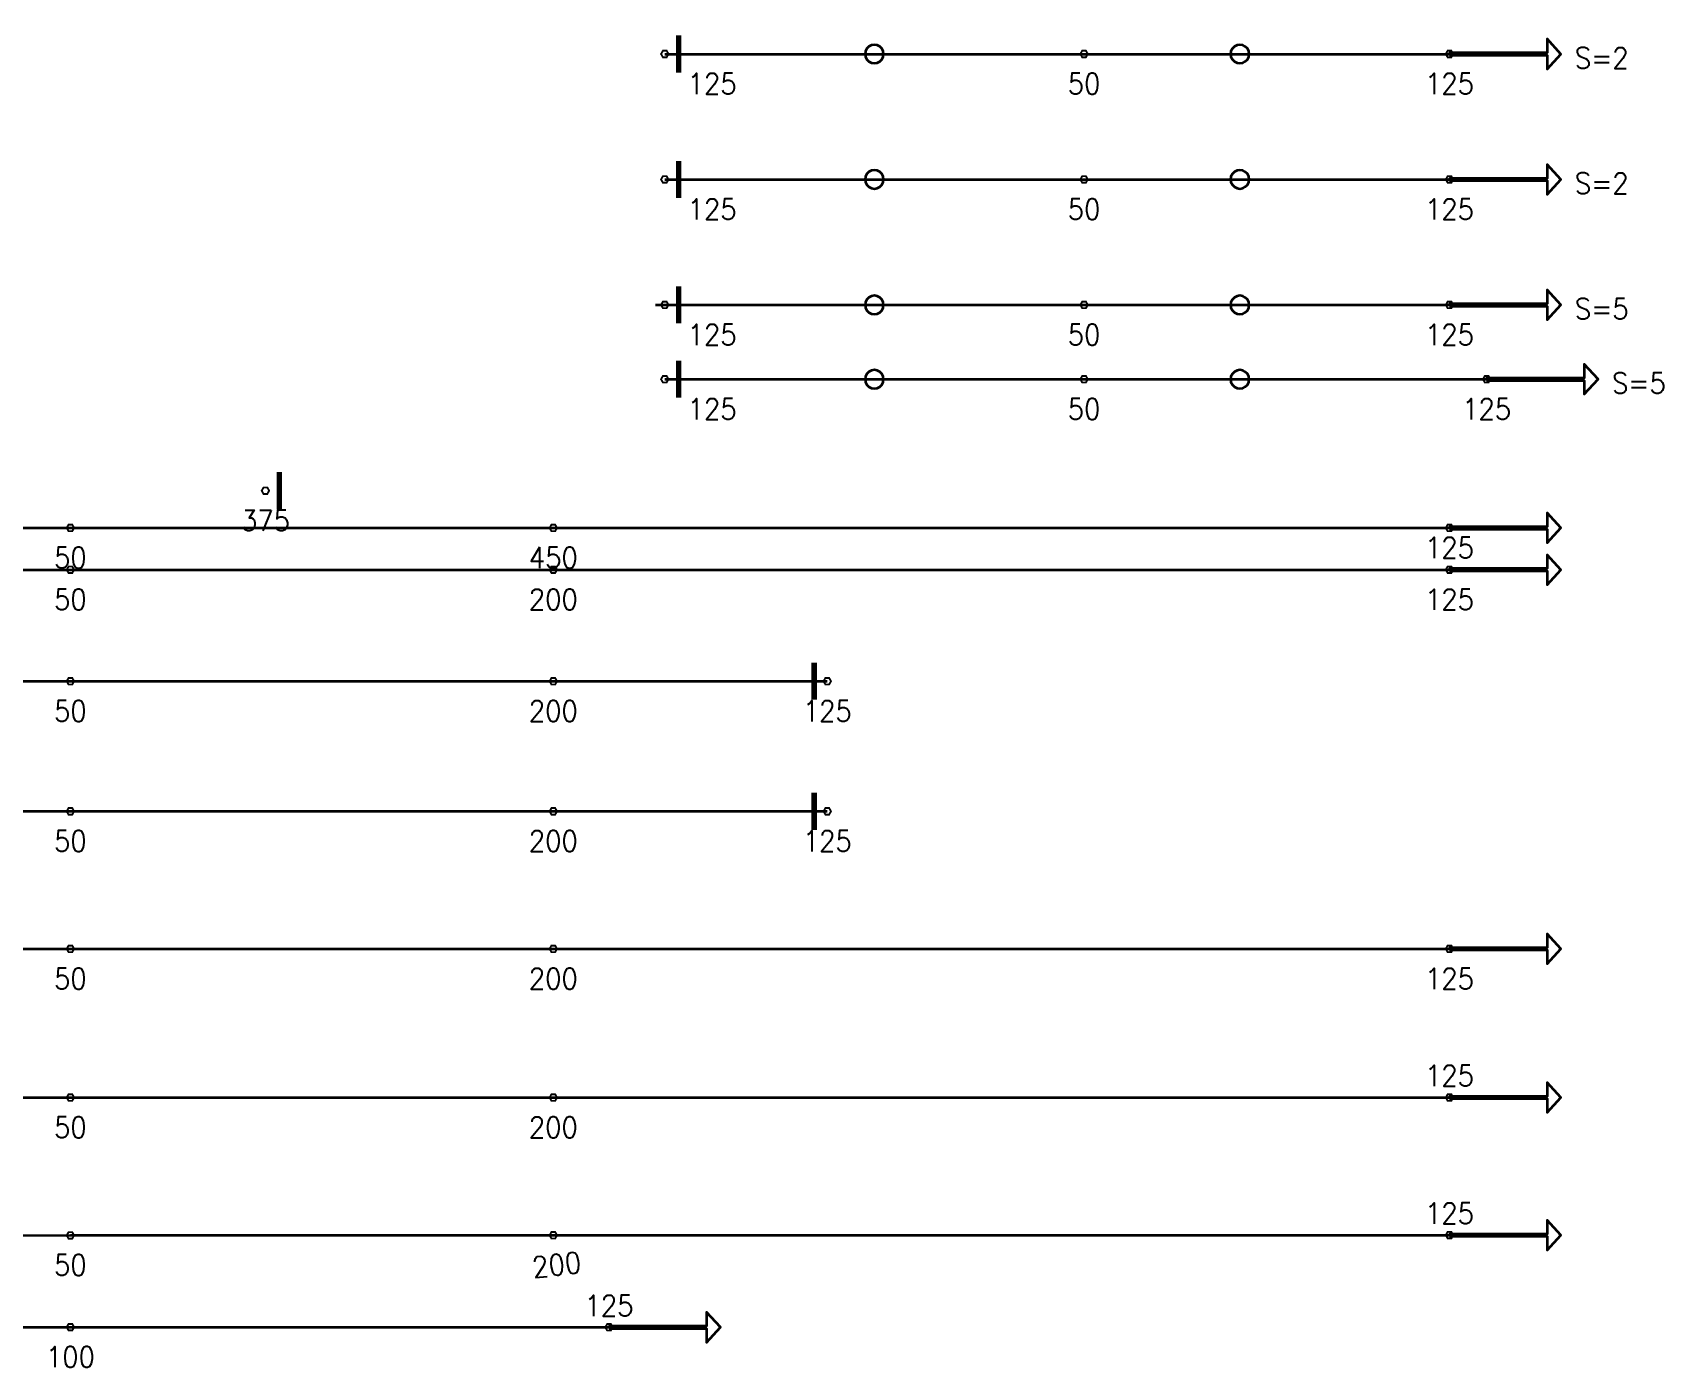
# Model space of a CAD drawing. Header units: millimetres. Extents: x 125183 to 591045, y -24154 to 44743.
# Drawn here: x 428643 to 446203, y 8716 to 23080 of the extents above; entities that cross this region are included whole.
import ezdxf

# ---------------------------------------------------------------- set-up
doc = ezdxf.new("R2010")
doc.units = ezdxf.units.MM
doc.layers.add('Current_plane_Column', color=7, linetype='Continuous', true_color=0x4b00ff)
doc.layers.add('NDC_S-TENDON', color=6, linetype='Continuous', lineweight=35)
doc.layers.add('NDC_S_ANNO', color=7, linetype='Continuous', lineweight=20)
doc.styles.get("Standard").update_dxf_attribs({"font": 'arial.ttf'})

# ---------------------------------------------------------------- blocks, each defined once
blk = doc.blocks.new('TDX')
at = {"layer": 'NDC_S-TENDON', "linetype": 'Continuous'}
for points, elevation in [([(53000, 13550, 60, 60, 0), (53000, 13150, 60, 60, 0)], 2883), ([(53000, 12200, 60, 60, 0), (53000, 11800, 60, 60, 0)], 2876), ([(53000, 10850, 60, 60, 0), (53000, 10450, 60, 60, 0)], 2675), ([(53000, 10050, 60, 60, 0), (53000, 9650, 60, 60, 0)], 2635), ([(48700, 8850, 60, 60, 0), (48700, 8450, 60, 60, 0)], 2875), ([(54460, 6800, 60, 60, 0), (54460, 6400, 60, 60, 0)], 1), ([(54460, 5400, 60, 60, 0), (54460, 5000, 60, 60, 0)], 1)]:
    blk.add_lwpolyline(points, format="xyseb", dxfattribs=dict(at, elevation=elevation))
for points, elevation in [([(52890, 13350, 20, 20, 0), (52870, 13385, 20, 20, 0), (52830, 13385, 20, 20, 0), (52810, 13350, 20, 20, 0), (52830, 13315, 20, 20, 0), (52870, 13315, 20, 20, 0)], 2883), ([(52890, 13350, 20, 20, 0), (52870, 13385, 20, 20, 0), (52830, 13385, 20, 20, 0), (52810, 13350, 20, 20, 0), (52830, 13315, 20, 20, 0), (52870, 13315, 20, 20, 0)], 2883), ([(57405, 13350, 20, 20, 0), (57385, 13385, 20, 20, 0), (57345, 13385, 20, 20, 0), (57325, 13350, 20, 20, 0), (57345, 13315, 20, 20, 0), (57385, 13315, 20, 20, 0)], 2808), ([(57405, 13350, 20, 20, 0), (57385, 13385, 20, 20, 0), (57345, 13385, 20, 20, 0), (57325, 13350, 20, 20, 0), (57345, 13315, 20, 20, 0), (57385, 13315, 20, 20, 0)], 2808), ([(61340, 13350, 20, 20, 0), (61320, 13385, 20, 20, 0), (61280, 13385, 20, 20, 0), (61260, 13350, 20, 20, 0), (61280, 13315, 20, 20, 0), (61320, 13315, 20, 20, 0)], 2883), ([(61340, 13350, 20, 20, 0), (61320, 13385, 20, 20, 0), (61280, 13385, 20, 20, 0), (61260, 13350, 20, 20, 0), (61280, 13315, 20, 20, 0), (61320, 13315, 20, 20, 0)], 2883), ([(52890, 12000, 20, 20, 0), (52870, 12035, 20, 20, 0), (52830, 12035, 20, 20, 0), (52810, 12000, 20, 20, 0), (52830, 11965, 20, 20, 0), (52870, 11965, 20, 20, 0)], 2876), ([(52890, 12000, 20, 20, 0), (52870, 12035, 20, 20, 0), (52830, 12035, 20, 20, 0), (52810, 12000, 20, 20, 0), (52830, 11965, 20, 20, 0), (52870, 11965, 20, 20, 0)], 2876), ([(57405, 12000, 20, 20, 0), (57385, 12035, 20, 20, 0), (57345, 12035, 20, 20, 0), (57325, 12000, 20, 20, 0), (57345, 11965, 20, 20, 0), (57385, 11965, 20, 20, 0)], 2801), ([(57405, 12000, 20, 20, 0), (57385, 12035, 20, 20, 0), (57345, 12035, 20, 20, 0), (57325, 12000, 20, 20, 0), (57345, 11965, 20, 20, 0), (57385, 11965, 20, 20, 0)], 2801), ([(61340, 12000, 20, 20, 0), (61320, 12035, 20, 20, 0), (61280, 12035, 20, 20, 0), (61260, 12000, 20, 20, 0), (61280, 11965, 20, 20, 0), (61320, 11965, 20, 20, 0)], 2876), ([(61340, 12000, 20, 20, 0), (61320, 12035, 20, 20, 0), (61280, 12035, 20, 20, 0), (61260, 12000, 20, 20, 0), (61280, 11965, 20, 20, 0), (61320, 11965, 20, 20, 0)], 2876), ([(52890, 10650, 20, 20, 0), (52870, 10685, 20, 20, 0), (52830, 10685, 20, 20, 0), (52810, 10650, 20, 20, 0), (52830, 10615, 20, 20, 0), (52870, 10615, 20, 20, 0)], 2675), ([(52890, 10650, 20, 20, 0), (52870, 10685, 20, 20, 0), (52830, 10685, 20, 20, 0), (52810, 10650, 20, 20, 0), (52830, 10615, 20, 20, 0), (52870, 10615, 20, 20, 0)], 2675), ([(57405, 10650, 20, 20, 0), (57385, 10685, 20, 20, 0), (57345, 10685, 20, 20, 0), (57325, 10650, 20, 20, 0), (57345, 10615, 20, 20, 0), (57385, 10615, 20, 20, 0)], 2600), ([(57405, 10650, 20, 20, 0), (57385, 10685, 20, 20, 0), (57345, 10685, 20, 20, 0), (57325, 10650, 20, 20, 0), (57345, 10615, 20, 20, 0), (57385, 10615, 20, 20, 0)], 2600), ([(61340, 10650, 20, 20, 0), (61320, 10685, 20, 20, 0), (61280, 10685, 20, 20, 0), (61260, 10650, 20, 20, 0), (61280, 10615, 20, 20, 0), (61320, 10615, 20, 20, 0)], 2675), ([(61340, 10650, 20, 20, 0), (61320, 10685, 20, 20, 0), (61280, 10685, 20, 20, 0), (61260, 10650, 20, 20, 0), (61280, 10615, 20, 20, 0), (61320, 10615, 20, 20, 0)], 2675), ([(52890, 9850, 20, 20, 0), (52870, 9885, 20, 20, 0), (52830, 9885, 20, 20, 0), (52810, 9850, 20, 20, 0), (52830, 9815, 20, 20, 0), (52870, 9815, 20, 20, 0)], 2635), ([(52890, 9850, 20, 20, 0), (52870, 9885, 20, 20, 0), (52830, 9885, 20, 20, 0), (52810, 9850, 20, 20, 0), (52830, 9815, 20, 20, 0), (52870, 9815, 20, 20, 0)], 2635), ([(57405, 9850, 20, 20, 0), (57385, 9885, 20, 20, 0), (57345, 9885, 20, 20, 0), (57325, 9850, 20, 20, 0), (57345, 9815, 20, 20, 0), (57385, 9815, 20, 20, 0)], 2560), ([(57405, 9850, 20, 20, 0), (57385, 9885, 20, 20, 0), (57345, 9885, 20, 20, 0), (57325, 9850, 20, 20, 0), (57345, 9815, 20, 20, 0), (57385, 9815, 20, 20, 0)], 2560), ([(61740, 9850, 20, 20, 0), (61720, 9885, 20, 20, 0), (61680, 9885, 20, 20, 0), (61660, 9850, 20, 20, 0), (61680, 9815, 20, 20, 0), (61720, 9815, 20, 20, 0)], 2635), ([(61740, 9850, 20, 20, 0), (61720, 9885, 20, 20, 0), (61680, 9885, 20, 20, 0), (61660, 9850, 20, 20, 0), (61680, 9815, 20, 20, 0), (61720, 9815, 20, 20, 0)], 2635), ([(48590, 8650, 20, 20, 0), (48570, 8685, 20, 20, 0), (48530, 8685, 20, 20, 0), (48510, 8650, 20, 20, 0), (48530, 8615, 20, 20, 0), (48570, 8615, 20, 20, 0)], 2875), ([(48590, 8650, 20, 20, 0), (48570, 8685, 20, 20, 0), (48530, 8685, 20, 20, 0), (48510, 8650, 20, 20, 0), (48530, 8615, 20, 20, 0), (48570, 8615, 20, 20, 0)], 2875), ([(46490, 8250, 20, 20, 0), (46470, 8285, 20, 20, 0), (46430, 8285, 20, 20, 0), (46410, 8250, 20, 20, 0), (46430, 8215, 20, 20, 0), (46470, 8215, 20, 20, 0)], 2550), ([(46490, 8250, 20, 20, 0), (46470, 8285, 20, 20, 0), (46430, 8285, 20, 20, 0), (46410, 8250, 20, 20, 0), (46430, 8215, 20, 20, 0), (46470, 8215, 20, 20, 0)], 2550), ([(51690, 8250, 20, 20, 0), (51670, 8285, 20, 20, 0), (51630, 8285, 20, 20, 0), (51610, 8250, 20, 20, 0), (51630, 8215, 20, 20, 0), (51670, 8215, 20, 20, 0)], 2950), ([(51690, 8250, 20, 20, 0), (51670, 8285, 20, 20, 0), (51630, 8285, 20, 20, 0), (51610, 8250, 20, 20, 0), (51630, 8215, 20, 20, 0), (51670, 8215, 20, 20, 0)], 2950), ([(51690, 8250, 20, 20, 0), (51670, 8285, 20, 20, 0), (51630, 8285, 20, 20, 0), (51610, 8250, 20, 20, 0), (51630, 8215, 20, 20, 0), (51670, 8215, 20, 20, 0)], 2950), ([(51690, 8250, 20, 20, 0), (51670, 8285, 20, 20, 0), (51630, 8285, 20, 20, 0), (51610, 8250, 20, 20, 0), (51630, 8215, 20, 20, 0), (51670, 8215, 20, 20, 0)], 2950), ([(61340, 8250, 20, 20, 0), (61320, 8285, 20, 20, 0), (61280, 8285, 20, 20, 0), (61260, 8250, 20, 20, 0), (61280, 8215, 20, 20, 0), (61320, 8215, 20, 20, 0)], 2875), ([(61340, 8250, 20, 20, 0), (61320, 8285, 20, 20, 0), (61280, 8285, 20, 20, 0), (61260, 8250, 20, 20, 0), (61280, 8215, 20, 20, 0), (61320, 8215, 20, 20, 0)], 2875), ([(46490, 7800, 20, 20, 0), (46470, 7834, 20, 20, 0), (46430, 7834, 20, 20, 0), (46410, 7800, 20, 20, 0), (46430, 7765, 20, 20, 0), (46470, 7765, 20, 20, 0)], 2800), ([(46490, 7800, 20, 20, 0), (46470, 7834, 20, 20, 0), (46430, 7834, 20, 20, 0), (46410, 7800, 20, 20, 0), (46430, 7765, 20, 20, 0), (46470, 7765, 20, 20, 0)], 2800), ([(51690, 7800, 20, 20, 0), (51670, 7834, 20, 20, 0), (51630, 7834, 20, 20, 0), (51610, 7800, 20, 20, 0), (51630, 7765, 20, 20, 0), (51670, 7765, 20, 20, 0)], 2950), ([(51690, 7800, 20, 20, 0), (51670, 7834, 20, 20, 0), (51630, 7834, 20, 20, 0), (51610, 7800, 20, 20, 0), (51630, 7765, 20, 20, 0), (51670, 7765, 20, 20, 0)], 2950), ([(51690, 7800, 20, 20, 0), (51670, 7834, 20, 20, 0), (51630, 7834, 20, 20, 0), (51610, 7800, 20, 20, 0), (51630, 7765, 20, 20, 0), (51670, 7765, 20, 20, 0)], 2950), ([(51690, 7800, 20, 20, 0), (51670, 7834, 20, 20, 0), (51630, 7834, 20, 20, 0), (51610, 7800, 20, 20, 0), (51630, 7765, 20, 20, 0), (51670, 7765, 20, 20, 0)], 2950), ([(61340, 7800, 20, 20, 0), (61320, 7834, 20, 20, 0), (61280, 7834, 20, 20, 0), (61260, 7800, 20, 20, 0), (61280, 7765, 20, 20, 0), (61320, 7765, 20, 20, 0)], 2875), ([(61340, 7800, 20, 20, 0), (61320, 7834, 20, 20, 0), (61280, 7834, 20, 20, 0), (61260, 7800, 20, 20, 0), (61280, 7765, 20, 20, 0), (61320, 7765, 20, 20, 0)], 2875), ([(46490, 6600, 20, 20, 0), (46470, 6635, 20, 20, 0), (46430, 6635, 20, 20, 0), (46410, 6600, 20, 20, 0), (46430, 6565, 20, 20, 0), (46470, 6565, 20, 20, 0)], 2800), ([(46490, 6600, 20, 20, 0), (46470, 6635, 20, 20, 0), (46430, 6635, 20, 20, 0), (46410, 6600, 20, 20, 0), (46430, 6565, 20, 20, 0), (46470, 6565, 20, 20, 0)], 2800), ([(51690, 6600, 20, 20, 0), (51670, 6635, 20, 20, 0), (51630, 6635, 20, 20, 0), (51610, 6600, 20, 20, 0), (51630, 6565, 20, 20, 0), (51670, 6565, 20, 20, 0)], 2950), ([(51690, 6600, 20, 20, 0), (51670, 6635, 20, 20, 0), (51630, 6635, 20, 20, 0), (51610, 6600, 20, 20, 0), (51630, 6565, 20, 20, 0), (51670, 6565, 20, 20, 0)], 2950), ([(51690, 6600, 20, 20, 0), (51670, 6635, 20, 20, 0), (51630, 6635, 20, 20, 0), (51610, 6600, 20, 20, 0), (51630, 6565, 20, 20, 0), (51670, 6565, 20, 20, 0)], 2950), ([(51690, 6600, 20, 20, 0), (51670, 6635, 20, 20, 0), (51630, 6635, 20, 20, 0), (51610, 6600, 20, 20, 0), (51630, 6565, 20, 20, 0), (51670, 6565, 20, 20, 0)], 2950), ([(54640, 6600, 20, 20, 0), (54620, 6635, 20, 20, 0), (54580, 6635, 20, 20, 0), (54560, 6600, 20, 20, 0), (54580, 6565, 20, 20, 0), (54620, 6565, 20, 20, 0)], 2875), ([(54640, 6600, 20, 20, 0), (54620, 6635, 20, 20, 0), (54580, 6635, 20, 20, 0), (54560, 6600, 20, 20, 0), (54580, 6565, 20, 20, 0), (54620, 6565, 20, 20, 0)], 2875), ([(46490, 5200, 20, 20, 0), (46470, 5235, 20, 20, 0), (46430, 5235, 20, 20, 0), (46410, 5200, 20, 20, 0), (46430, 5165, 20, 20, 0), (46470, 5165, 20, 20, 0)], 2800), ([(46490, 5200, 20, 20, 0), (46470, 5235, 20, 20, 0), (46430, 5235, 20, 20, 0), (46410, 5200, 20, 20, 0), (46430, 5165, 20, 20, 0), (46470, 5165, 20, 20, 0)], 2800), ([(51690, 5200, 20, 20, 0), (51670, 5235, 20, 20, 0), (51630, 5235, 20, 20, 0), (51610, 5200, 20, 20, 0), (51630, 5165, 20, 20, 0), (51670, 5165, 20, 20, 0)], 2950), ([(51690, 5200, 20, 20, 0), (51670, 5235, 20, 20, 0), (51630, 5235, 20, 20, 0), (51610, 5200, 20, 20, 0), (51630, 5165, 20, 20, 0), (51670, 5165, 20, 20, 0)], 2950), ([(51690, 5200, 20, 20, 0), (51670, 5235, 20, 20, 0), (51630, 5235, 20, 20, 0), (51610, 5200, 20, 20, 0), (51630, 5165, 20, 20, 0), (51670, 5165, 20, 20, 0)], 2950), ([(51690, 5200, 20, 20, 0), (51670, 5235, 20, 20, 0), (51630, 5235, 20, 20, 0), (51610, 5200, 20, 20, 0), (51630, 5165, 20, 20, 0), (51670, 5165, 20, 20, 0)], 2950), ([(54640, 5200, 20, 20, 0), (54620, 5235, 20, 20, 0), (54580, 5235, 20, 20, 0), (54560, 5200, 20, 20, 0), (54580, 5165, 20, 20, 0), (54620, 5165, 20, 20, 0)], 2875), ([(54640, 5200, 20, 20, 0), (54620, 5235, 20, 20, 0), (54580, 5235, 20, 20, 0), (54560, 5200, 20, 20, 0), (54580, 5165, 20, 20, 0), (54620, 5165, 20, 20, 0)], 2875), ([(46490, 3720, 20, 20, 0), (46470, 3755, 20, 20, 0), (46430, 3755, 20, 20, 0), (46410, 3720, 20, 20, 0), (46430, 3685, 20, 20, 0), (46470, 3685, 20, 20, 0)], 2800), ([(46490, 3720, 20, 20, 0), (46470, 3755, 20, 20, 0), (46430, 3755, 20, 20, 0), (46410, 3720, 20, 20, 0), (46430, 3685, 20, 20, 0), (46470, 3685, 20, 20, 0)], 2800), ([(51690, 3720, 20, 20, 0), (51670, 3755, 20, 20, 0), (51630, 3755, 20, 20, 0), (51610, 3720, 20, 20, 0), (51630, 3685, 20, 20, 0), (51670, 3685, 20, 20, 0)], 2950), ([(51690, 3720, 20, 20, 0), (51670, 3755, 20, 20, 0), (51630, 3755, 20, 20, 0), (51610, 3720, 20, 20, 0), (51630, 3685, 20, 20, 0), (51670, 3685, 20, 20, 0)], 2950), ([(51690, 3720, 20, 20, 0), (51670, 3755, 20, 20, 0), (51630, 3755, 20, 20, 0), (51610, 3720, 20, 20, 0), (51630, 3685, 20, 20, 0), (51670, 3685, 20, 20, 0)], 2950), ([(51690, 3720, 20, 20, 0), (51670, 3755, 20, 20, 0), (51630, 3755, 20, 20, 0), (51610, 3720, 20, 20, 0), (51630, 3685, 20, 20, 0), (51670, 3685, 20, 20, 0)], 2950), ([(61340, 3720, 20, 20, 0), (61320, 3755, 20, 20, 0), (61280, 3755, 20, 20, 0), (61260, 3720, 20, 20, 0), (61280, 3685, 20, 20, 0), (61320, 3685, 20, 20, 0)], 2875), ([(61340, 3720, 20, 20, 0), (61320, 3755, 20, 20, 0), (61280, 3755, 20, 20, 0), (61260, 3720, 20, 20, 0), (61280, 3685, 20, 20, 0), (61320, 3685, 20, 20, 0)], 2875), ([(46490, 2120, 20, 20, 0), (46470, 2155, 20, 20, 0), (46430, 2155, 20, 20, 0), (46410, 2120, 20, 20, 0), (46430, 2085, 20, 20, 0), (46470, 2085, 20, 20, 0)], 2800), ([(46490, 2120, 20, 20, 0), (46470, 2155, 20, 20, 0), (46430, 2155, 20, 20, 0), (46410, 2120, 20, 20, 0), (46430, 2085, 20, 20, 0), (46470, 2085, 20, 20, 0)], 2800), ([(51690, 2120, 20, 20, 0), (51670, 2155, 20, 20, 0), (51630, 2155, 20, 20, 0), (51610, 2120, 20, 20, 0), (51630, 2085, 20, 20, 0), (51670, 2085, 20, 20, 0)], 2950), ([(51690, 2120, 20, 20, 0), (51670, 2155, 20, 20, 0), (51630, 2155, 20, 20, 0), (51610, 2120, 20, 20, 0), (51630, 2085, 20, 20, 0), (51670, 2085, 20, 20, 0)], 2950), ([(51690, 2120, 20, 20, 0), (51670, 2155, 20, 20, 0), (51630, 2155, 20, 20, 0), (51610, 2120, 20, 20, 0), (51630, 2085, 20, 20, 0), (51670, 2085, 20, 20, 0)], 2950), ([(51690, 2120, 20, 20, 0), (51670, 2155, 20, 20, 0), (51630, 2155, 20, 20, 0), (51610, 2120, 20, 20, 0), (51630, 2085, 20, 20, 0), (51670, 2085, 20, 20, 0)], 2950), ([(46490, 637, 20, 20, 0), (46470, 671, 20, 20, 0), (46430, 671, 20, 20, 0), (46410, 637, 20, 20, 0), (46430, 602, 20, 20, 0), (46470, 602, 20, 20, 0)], 2800), ([(46490, 637, 20, 20, 0), (46470, 671, 20, 20, 0), (46430, 671, 20, 20, 0), (46410, 637, 20, 20, 0), (46430, 602, 20, 20, 0), (46470, 602, 20, 20, 0)], 2800), ([(51690, 638, 20, 20, 0), (51670, 673, 20, 20, 0), (51630, 673, 20, 20, 0), (51610, 638, 20, 20, 0), (51630, 603, 20, 20, 0), (51670, 603, 20, 20, 0)], 2950), ([(51690, 638, 20, 20, 0), (51670, 673, 20, 20, 0), (51630, 673, 20, 20, 0), (51610, 638, 20, 20, 0), (51630, 603, 20, 20, 0), (51670, 603, 20, 20, 0)], 2950), ([(51690, 638, 20, 20, 0), (51670, 673, 20, 20, 0), (51630, 673, 20, 20, 0), (51610, 638, 20, 20, 0), (51630, 603, 20, 20, 0), (51670, 603, 20, 20, 0)], 2950), ([(51690, 638, 20, 20, 0), (51670, 673, 20, 20, 0), (51630, 673, 20, 20, 0), (51610, 638, 20, 20, 0), (51630, 603, 20, 20, 0), (51670, 603, 20, 20, 0)], 2950), ([(61340, 639, 20, 20, 0), (61320, 674, 20, 20, 0), (61280, 674, 20, 20, 0), (61260, 639, 20, 20, 0), (61280, 604, 20, 20, 0), (61320, 604, 20, 20, 0)], 0), ([(61340, 639, 20, 20, 0), (61320, 674, 20, 20, 0), (61280, 674, 20, 20, 0), (61260, 639, 20, 20, 0), (61280, 604, 20, 20, 0), (61320, 604, 20, 20, 0)], 0), ([(46490, -351, 20, 20, 0), (46470, -317, 20, 20, 0), (46430, -317, 20, 20, 0), (46410, -351, 20, 20, 0), (46430, -386, 20, 20, 0), (46470, -386, 20, 20, 0)], 2500), ([(46490, -351, 20, 20, 0), (46470, -317, 20, 20, 0), (46430, -317, 20, 20, 0), (46410, -351, 20, 20, 0), (46430, -386, 20, 20, 0), (46470, -386, 20, 20, 0)], 2500)]:
    blk.add_lwpolyline(points, format="xyseb", close=True, dxfattribs=dict(at, elevation=elevation))
for points, elevation in [([(55007, 13350), (55012, 13319), (55027, 13291), (55049, 13269), (55077, 13255), (55107, 13250), (55138, 13255), (55166, 13269), (55188, 13291), (55203, 13319), (55207, 13350), (55203, 13381), (55188, 13409), (55166, 13431), (55138, 13445), (55107, 13450), (55077, 13445), (55049, 13431), (55027, 13409), (55012, 13381), (55007, 13350)], 2841), ([(58942, 13350), (58947, 13319), (58962, 13291), (58984, 13269), (59012, 13255), (59042, 13250), (59073, 13255), (59101, 13269), (59123, 13291), (59138, 13319), (59142, 13350), (59138, 13381), (59123, 13409), (59101, 13431), (59073, 13445), (59042, 13450), (59012, 13445), (58984, 13431), (58962, 13409), (58947, 13381), (58942, 13350)], 2841), ([(61300, 13338), (62350, 13338), (62350, 13188), (62500, 13350), (62350, 13512), (62350, 13362), (61300, 13362)], 2883), ([(61300, 11988), (62350, 11988), (62350, 11838), (62500, 12000), (62350, 12162), (62350, 12012), (61300, 12012)], 2876), ([(55007, 12000), (55012, 11969), (55027, 11941), (55049, 11919), (55077, 11905), (55107, 11900), (55138, 11905), (55166, 11919), (55188, 11941), (55203, 11969), (55207, 12000), (55203, 12031), (55188, 12059), (55166, 12081), (55138, 12095), (55107, 12100), (55077, 12095), (55049, 12081), (55027, 12059), (55012, 12031), (55007, 12000)], 2833), ([(58942, 12000), (58947, 11969), (58962, 11941), (58984, 11919), (59012, 11905), (59042, 11900), (59073, 11905), (59101, 11919), (59123, 11941), (59138, 11969), (59142, 12000), (59138, 12031), (59123, 12059), (59101, 12081), (59073, 12095), (59042, 12100), (59012, 12095), (58984, 12081), (58962, 12059), (58947, 12031), (58942, 12000)], 2833), ([(55007, 10650), (55012, 10619), (55027, 10591), (55049, 10569), (55077, 10555), (55107, 10550), (55138, 10555), (55166, 10569), (55188, 10591), (55203, 10619), (55207, 10650), (55203, 10681), (55188, 10709), (55166, 10731), (55138, 10745), (55107, 10750), (55077, 10745), (55049, 10731), (55027, 10709), (55012, 10681), (55007, 10650)], 2632), ([(58942, 10650), (58947, 10619), (58962, 10591), (58984, 10569), (59012, 10555), (59042, 10550), (59073, 10555), (59101, 10569), (59123, 10591), (59138, 10619), (59142, 10650), (59138, 10681), (59123, 10709), (59101, 10731), (59073, 10745), (59042, 10750), (59012, 10745), (58984, 10731), (58962, 10709), (58947, 10681), (58942, 10650)], 2632), ([(61300, 10638), (62350, 10638), (62350, 10488), (62500, 10650), (62350, 10812), (62350, 10662), (61300, 10662)], 2675), ([(61700, 9838), (62750, 9838), (62750, 9688), (62900, 9850), (62750, 10012), (62750, 9862), (61700, 9862)], 2635), ([(55007, 9850), (55012, 9819), (55027, 9791), (55049, 9769), (55077, 9755), (55107, 9750), (55138, 9755), (55166, 9769), (55188, 9791), (55203, 9819), (55207, 9850), (55203, 9881), (55188, 9909), (55166, 9931), (55138, 9945), (55107, 9950), (55077, 9945), (55049, 9931), (55027, 9909), (55012, 9881), (55007, 9850)], 2593), ([(58942, 9850), (58947, 9819), (58962, 9791), (58984, 9769), (59012, 9755), (59042, 9750), (59073, 9755), (59101, 9769), (59123, 9791), (59138, 9819), (59142, 9850), (59138, 9881), (59123, 9909), (59101, 9931), (59073, 9945), (59042, 9950), (59012, 9945), (58984, 9931), (58962, 9909), (58947, 9881), (58942, 9850)], 2593), ([(61300, 8238), (62350, 8238), (62350, 8088), (62500, 8250), (62350, 8412), (62350, 8262), (61300, 8262)], 2875), ([(61300, 7788), (62350, 7788), (62350, 7638), (62500, 7800), (62350, 7962), (62350, 7812), (61300, 7812)], 2875), ([(61300, 3708), (62350, 3708), (62350, 3558), (62500, 3720), (62350, 3882), (62350, 3732), (61300, 3732)], 2875), ([(61300, 627), (62350, 627), (62350, 477), (62500, 639), (62350, 801), (62350, 651), (61300, 651)], 0)]:
    blk.add_lwpolyline(points, close=True, dxfattribs=dict(at, elevation=elevation))
for points in [[(61340, 2120, 20, 20, 0), (61320, 2155, 20, 20, 0), (61280, 2155, 20, 20, 0), (61260, 2120, 20, 20, 0), (61280, 2085, 20, 20, 0), (61320, 2085, 20, 20, 0)], [(61340, 2120, 20, 20, 0), (61320, 2155, 20, 20, 0), (61280, 2155, 20, 20, 0), (61260, 2120, 20, 20, 0), (61280, 2085, 20, 20, 0), (61320, 2085, 20, 20, 0)], [(52290, -353, 20, 20, 0), (52270, -318, 20, 20, 0), (52230, -318, 20, 20, 0), (52210, -353, 20, 20, 0), (52230, -387, 20, 20, 0), (52270, -387, 20, 20, 0)], [(52290, -353, 20, 20, 0), (52270, -318, 20, 20, 0), (52230, -318, 20, 20, 0), (52210, -353, 20, 20, 0), (52230, -387, 20, 20, 0), (52270, -387, 20, 20, 0)]]:
    blk.add_lwpolyline(points, format="xyseb", close=True, dxfattribs=at)
for points in [[(61300, 2108), (62350, 2108), (62350, 1958), (62500, 2120), (62350, 2282), (62350, 2132), (61300, 2132)], [(52250, -365), (53300, -365), (53300, -515), (53450, -353), (53300, -191), (53300, -341), (52250, -341)]]:
    blk.add_lwpolyline(points, close=True, dxfattribs=at)
for points in [[(52850, 13350, 2883), (53452, 13350, 2880), (54054, 13350, 2870), (54656, 13350, 2853), (55559, 13350, 2828), (56462, 13350, 2813), (57365, 13350, 2808), (58268, 13350, 2813), (59171, 13350, 2828), (59494, 13350, -22), (60096, 13350, -5), (60698, 13350, 5), (61300, 13350, 8)], [(52850, 12000, 2876), (53452, 12000, 2872), (54054, 12000, 2862), (54656, 12000, 2846), (55559, 12000, 2821), (56462, 12000, 2806), (57365, 12000, 2801), (58268, 12000, 2806), (59171, 12000, 2821), (59494, 12000, -29), (60096, 12000, -13), (60698, 12000, -3), (61300, 12000, 1)], [(52750, 10650, 2681), (53249, 10650, 2637), (54482, 10650, 2572), (55715, 10650, 2550), (56948, 10650, 2572), (58181, 10650, 2637), (58834, 10650, -130), (59656, 10650, -58), (60478, 10650, -14), (61300, 10650, 0)], [(52850, 10650, 2675), (53452, 10650, 2671), (54054, 10650, 2661), (54656, 10650, 2645), (55559, 10650, 2620), (56462, 10650, 2605), (57365, 10650, 2600), (58268, 10650, 2605), (59171, 10650, 2620), (59494, 10650, -230), (60096, 10650, -214), (60698, 10650, -204), (61300, 10650, -200)], [(52850, 9850, 2635), (53452, 9850, 2632), (54054, 9850, 2622), (54656, 9850, 2605), (55559, 9850, 2580), (56462, 9850, 2565), (57365, 9850, 2560), (58268, 9850, 2565), (59171, 9850, 2580), (59494, 9850, -270), (60096, 9850, -253), (60698, 9850, -243), (61700, 9850, -240)], [(41250, 8250, 2950), (41943, 8250, 2932), (42637, 8250, 2879), (43330, 8250, 2790), (44110, 8250, 2685), (44890, 8250, 2610), (45670, 8250, 2565), (46450, 8250, 2550), (47230, 8250, 2565), (48010, 8250, 2610), (48790, 8250, 2685), (49570, 8250, 2790), (50263, 8250, 2879), (50957, 8250, 2932), (51650, 8250, 2950)], [(51650, 8250, 2950), (52332, 8250, 2932), (53014, 8250, 2879), (53696, 8250, 2790), (54719, 8250, 2657), (55742, 8250, 2577), (60365, 8250, -20), (61300, 8250, 0)], [(41250, 7800, 2950), (41943, 7800, 2943), (42637, 7800, 2923), (43330, 7800, 2890), (44110, 7800, 2851), (44890, 7800, 2822), (45670, 7800, 2806), (46450, 7800, 2800), (47230, 7800, 2806), (48010, 7800, 2822), (48790, 7800, 2851), (49570, 7800, 2890), (50263, 7800, 2923), (50957, 7800, 2943), (61300, 7800, 438)], [(61300, 7800, 305), (61300, 7800, 235)], [(41250, 6600, 2950), (41943, 6600, 2943), (42637, 6600, 2923), (43330, 6600, 2890), (44110, 6600, 2851), (44890, 6600, 2822), (45670, 6600, 2806), (46450, 6600, 2800), (47230, 6600, 2806), (48010, 6600, 2822), (48790, 6600, 2851), (49570, 6600, 2890), (50263, 6600, 2923), (50957, 6600, 2943), (54600, 6600, 0)], [(41250, 5200, 2950), (41943, 5200, 2943), (42637, 5200, 2923), (43330, 5200, 2890), (44110, 5200, 2851), (44890, 5200, 2822), (45670, 5200, 2806), (46450, 5200, 2800), (47230, 5200, 2806), (48010, 5200, 2822), (48790, 5200, 2851), (49570, 5200, 2890), (50263, 5200, 2923), (50957, 5200, 2943), (54600, 5200, 0)], [(41250, 3720, 2950), (41943, 3720, 2943), (42637, 3720, 2923), (43330, 3720, 2890), (44110, 3720, 2851), (44890, 3720, 2822), (45670, 3720, 2806), (46450, 3720, 2800), (47230, 3720, 2806), (48010, 3720, 2822), (48790, 3720, 2851), (49570, 3720, 2890), (50263, 3720, 2923), (50957, 3720, 2943), (61300, 3720, 438)], [(41250, 2120, 2950), (41943, 2120, 2943), (42637, 2120, 2923), (43330, 2120, 2890), (44110, 2120, 2851), (44890, 2120, 2822), (45670, 2120, 2806), (46450, 2120, 2800), (47230, 2120, 2806), (48010, 2120, 2822), (48790, 2120, 2851), (49570, 2120, 2890), (50263, 2120, 2923), (50957, 2120, 2943), (61300, 2120, 438)], [(41250, 635, 2950), (41943, 635, 2943), (42637, 636, 2923), (43330, 636, 2890), (44370, 636, 2840), (45410, 636, 2810), (46450, 637, 2800), (47490, 637, 2810), (48530, 637, 2840), (49570, 637, 2890), (50263, 638, 2923), (50957, 638, 2943), (61300, 640, 438)], [(30850, -353, 2900), (31543, -353, 2882), (32237, -353, 2829), (32930, -353, 2740), (33710, -353, 2635), (34490, -353, 2560), (35270, -353, 2515), (36050, -353, 2500), (36830, -353, 2515), (37610, -353, 2560), (38390, -353, 2635), (39170, -353, 2740), (39863, -353, 2829), (40557, -353, 2882), (52250, -353, 3182)]]:
    blk.add_polyline3d(points, dxfattribs=at)
at = {"layer": 'NDC_S_ANNO', "linetype": 'Continuous', "char_height": 225, "attachment_point": 5, "line_spacing_factor": 0.75}
for s, insert in [('\\FSTANDARD.shx;S=2', (62939, 13307, 133)), ('\\FSTANDARD.shx;125', (53360, 13030, 2883)), ('\\FSTANDARD.shx;50', (57365, 13030, 2808)), ('\\FSTANDARD.shx;125', (61300, 13030, 8)), ('\\FSTANDARD.shx;S=2', (62939, 11957, 126)), ('\\FSTANDARD.shx;125', (53360, 11680, 2876)), ('\\FSTANDARD.shx;50', (57365, 11680, 2801)), ('\\FSTANDARD.shx;125', (61300, 11680, 1)), ('{\\Fstandard|c0;S=5}', (62939, 10608, -75)), ('\\FSTANDARD.shx;125', (53360, 10330, 2675)), ('\\FSTANDARD.shx;50', (57365, 10330, 2600)), ('\\FSTANDARD.shx;125', (61300, 10330, -200)), ('{\\Fstandard|c0;S=5}', (63339, 9808, -115)), ('\\FSTANDARD.shx;125', (53360, 9530, 2635)), ('\\FSTANDARD.shx;50', (57365, 9530, 2560)), ('\\FSTANDARD.shx;125', (61700, 9530, -240)), ('\\FSTANDARD.shx;375', (48550, 8330, 2875)), ('\\FSTANDARD.shx;125', (61300, 8038, 235)), ('\\FSTANDARD.shx;50', (46450, 7930, 2550)), ('\\FSTANDARD.shx;450', (51650, 7930, 2950)), ('\\FSTANDARD.shx;50', (46450, 7480, 2800)), ('\\FSTANDARD.shx;200', (51650, 7480, 2950)), ('\\FSTANDARD.shx;125', (61300, 7480, 235)), ('\\FSTANDARD.shx;50', (46450, 6280, 2800)), ('\\FSTANDARD.shx;200', (51650, 6280, 2950)), ('\\FSTANDARD.shx;125', (54600, 6280, -204)), ('\\FSTANDARD.shx;50', (46450, 4880, 2800)), ('\\FSTANDARD.shx;200', (51650, 4880, 2950)), ('\\FSTANDARD.shx;125', (54600, 4880, -204)), ('\\FSTANDARD.shx;50', (46450, 3400, 2800)), ('\\FSTANDARD.shx;200', (51650, 3400, 2950)), ('\\FSTANDARD.shx;125', (61300, 3400, 235)), ('\\FSTANDARD.shx;125', (61300, 2354, -2570)), ('\\FSTANDARD.shx;50', (46450, 1800, 2800)), ('\\FSTANDARD.shx;200', (51650, 1800, 2950)), ('\\FSTANDARD.shx;125', (61300, 873, -2570)), ('\\FSTANDARD.shx;125', (52250, -119))]:
    blk.add_mtext(s, dxfattribs=dict(at, insert=insert))
for s, insert, rotation in [('\\FSTANDARD.shx;50', (46450, 317, 2800), 0.0155), ('\\FSTANDARD.shx;200', (51686, 320, 2950), 6.3865), ('\\FSTANDARD.shx;100', (46450, -671, 2500), 0.0155)]:
    blk.add_mtext(s, dxfattribs=dict(at, insert=insert, rotation=rotation))

msp = doc.modelspace()

# ---------------------------------------------------------------- block references
at = {"layer": 'Current_plane_Column'}
msp.add_blockref('TDX', (382600, 9500), dxfattribs=at)

doc.saveas('drawing.dxf')
